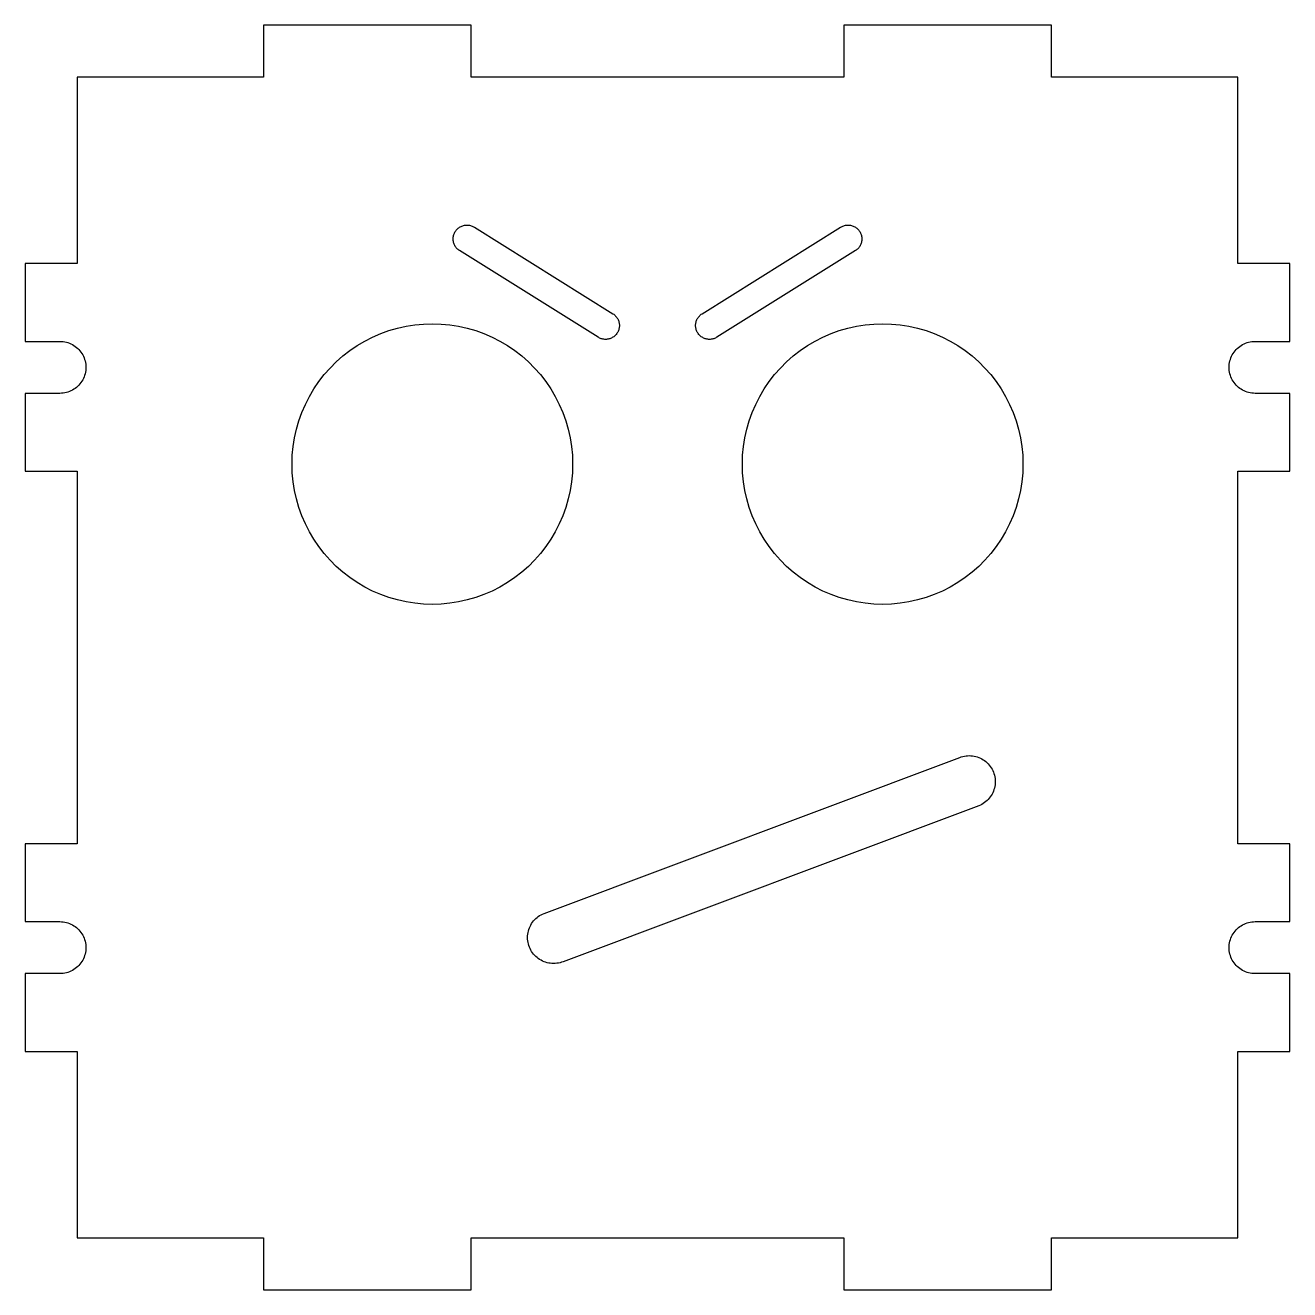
# Model space of a CAD drawing. Header units: metres. Extents: x 0 to 229, y 0 to 151.
# Drawn here: x 0 to 73, y 0 to 73 of the extents above; entities that cross this region are included whole.
import ezdxf

# ---------------------------------------------------------------- set-up
doc = ezdxf.new("R2010")
doc.units = ezdxf.units.M

msp = doc.modelspace()

# ---------------------------------------------------------------- linework, layer by layer
for p, q in [((25.75, 73), (13.75, 73)), ((13.75, 73), (13.75, 70)), ((25.75, 70), (25.75, 73)), ((59.25, 73), (47.25, 73)), ((47.25, 73), (47.25, 70)), ((59.25, 70), (59.25, 73)), ((13.75, 70), (3, 70)), ((3, 70), (3, 59.25)), ((47.25, 70), (25.75, 70)), ((70, 70), (59.25, 70)), ((70, 59.25), (70, 70)), ((25.0298, 61.3139), (25.0713, 61.3421)), ((25.0713, 61.3421), (25.1146, 61.3677)), ((25.1146, 61.3677), (25.1594, 61.3905)), ((25.1594, 61.3905), (25.2055, 61.4105)), ((25.2055, 61.4105), (25.2528, 61.4275)), ((25.2528, 61.4275), (25.301, 61.4415)), ((25.301, 61.4415), (25.3501, 61.4525)), ((25.3501, 61.4525), (25.3997, 61.4604)), ((25.3997, 61.4604), (25.4498, 61.4651)), ((25.4498, 61.4651), (25.5, 61.4667)), ((25.5, 61.4667), (25.5502, 61.4651)), ((25.5502, 61.4651), (25.6003, 61.4604)), ((25.6003, 61.4604), (25.6499, 61.4525)), ((25.6499, 61.4525), (25.6989, 61.4415)), ((25.6989, 61.4415), (25.7472, 61.4275)), ((25.7472, 61.4275), (25.7945, 61.4105)), ((25.7945, 61.4105), (25.8406, 61.3905)), ((25.8406, 61.3905), (25.8854, 61.3677)), ((25.8854, 61.3677), (25.9286, 61.3421)), ((25.9286, 61.3421), (33.9286, 56.3421)), ((39.0713, 56.3421), (47.0713, 61.3421)), ((47.0713, 61.3421), (47.1146, 61.3677)), ((47.1146, 61.3677), (47.1594, 61.3905)), ((47.1594, 61.3905), (47.2055, 61.4105)), ((47.2055, 61.4105), (47.2528, 61.4275)), ((47.2528, 61.4275), (47.301, 61.4415)), ((47.301, 61.4415), (47.3501, 61.4525)), ((47.3501, 61.4525), (47.3997, 61.4604)), ((47.3997, 61.4604), (47.4498, 61.4651)), ((47.4498, 61.4651), (47.5, 61.4667)), ((47.5, 61.4667), (47.5502, 61.4651)), ((47.5502, 61.4651), (47.6003, 61.4604)), ((47.6003, 61.4604), (47.6499, 61.4525)), ((47.6499, 61.4525), (47.6989, 61.4415)), ((47.6989, 61.4415), (47.7472, 61.4275)), ((47.7472, 61.4275), (47.7945, 61.4105)), ((47.7945, 61.4105), (47.8406, 61.3905)), ((47.8406, 61.3905), (47.8854, 61.3677)), ((47.8854, 61.3677), (47.9286, 61.3421)), ((47.9286, 61.3421), (47.9702, 61.3139)), ((24.7, 60.6667), (24.7016, 60.7169)), ((24.7016, 60.6164), (24.7, 60.6667)), ((24.7016, 60.7169), (24.7063, 60.7669)), ((24.7063, 60.5664), (24.7016, 60.6164)), ((24.7063, 60.7669), (24.7142, 60.8166)), ((24.7142, 60.8166), (24.7251, 60.8656)), ((24.7251, 60.8656), (24.7392, 60.9139)), ((24.7392, 60.9139), (24.7562, 60.9612)), ((24.7562, 60.9612), (24.7761, 61.0073)), ((24.7761, 61.0073), (24.799, 61.0521)), ((24.799, 61.0521), (24.8245, 61.0953)), ((24.8245, 61.0953), (24.8528, 61.1369)), ((24.8528, 61.1369), (24.8836, 61.1766)), ((24.8836, 61.1766), (24.9168, 61.2143)), ((24.9168, 61.2143), (24.9524, 61.2498)), ((24.9524, 61.2498), (24.9901, 61.2831)), ((24.9901, 61.2831), (25.0298, 61.3139)), ((47.9702, 61.3139), (48.0099, 61.2831)), ((48.0099, 61.2831), (48.0476, 61.2498)), ((48.0476, 61.2498), (48.0832, 61.2143)), ((48.0832, 61.2143), (48.1164, 61.1766)), ((48.1164, 61.1766), (48.1472, 61.1369)), ((48.1472, 61.1369), (48.1755, 61.0953)), ((48.1755, 61.0953), (48.201, 61.0521)), ((48.201, 61.0521), (48.2238, 61.0073)), ((48.2238, 61.0073), (48.2438, 60.9612)), ((48.2438, 60.9612), (48.2608, 60.9139)), ((48.2608, 60.9139), (48.2749, 60.8656)), ((48.2749, 60.8656), (48.2858, 60.8166)), ((48.2858, 60.8166), (48.2937, 60.7669)), ((48.2937, 60.7669), (48.2984, 60.7169)), ((48.2984, 60.6164), (48.2937, 60.5664)), ((48.2984, 60.7169), (48.3, 60.6667)), ((48.3, 60.6667), (48.2984, 60.6164)), ((24.7142, 60.5168), (24.7063, 60.5664)), ((24.7251, 60.4677), (24.7142, 60.5168)), ((24.7392, 60.4194), (24.7251, 60.4677)), ((24.7562, 60.3722), (24.7392, 60.4194)), ((24.7761, 60.326), (24.7562, 60.3722)), ((24.799, 60.2812), (24.7761, 60.326)), ((24.8245, 60.238), (24.799, 60.2812)), ((24.8528, 60.1964), (24.8245, 60.238)), ((24.8836, 60.1567), (24.8528, 60.1964)), ((24.9168, 60.119), (24.8836, 60.1567)), ((24.9524, 60.0835), (24.9168, 60.119)), ((24.9901, 60.0502), (24.9524, 60.0835)), ((25.0298, 60.0194), (24.9901, 60.0502)), ((25.0713, 59.9912), (25.0298, 60.0194)), ((33.0713, 54.9912), (25.0713, 59.9912)), ((47.9286, 59.9912), (39.9286, 54.9912)), ((47.9702, 60.0194), (47.9286, 59.9912)), ((48.0099, 60.0502), (47.9702, 60.0194)), ((48.0476, 60.0835), (48.0099, 60.0502)), ((48.0832, 60.119), (48.0476, 60.0835)), ((48.1164, 60.1567), (48.0832, 60.119)), ((48.1472, 60.1964), (48.1164, 60.1567)), ((48.1755, 60.238), (48.1472, 60.1964)), ((48.201, 60.2812), (48.1755, 60.238)), ((48.2238, 60.326), (48.201, 60.2812)), ((48.2438, 60.3722), (48.2238, 60.326)), ((48.2608, 60.4194), (48.2438, 60.3722)), ((48.2749, 60.4677), (48.2608, 60.4194)), ((48.2858, 60.5168), (48.2749, 60.4677)), ((48.2937, 60.5664), (48.2858, 60.5168)), ((3, 59.25), (0, 59.25)), ((0, 59.25), (0, 54.75)), ((73, 59.25), (70, 59.25)), ((73, 54.75), (73, 59.25)), ((33.9286, 56.3421), (33.9702, 56.3139)), ((33.9702, 56.3139), (34.0099, 56.2831)), ((34.0099, 56.2831), (34.0476, 56.2498)), ((34.0476, 56.2498), (34.0832, 56.2143)), ((34.0832, 56.2143), (34.1164, 56.1766)), ((38.8836, 56.1766), (38.9168, 56.2143)), ((38.9168, 56.2143), (38.9524, 56.2498)), ((38.9524, 56.2498), (38.9901, 56.2831)), ((38.9901, 56.2831), (39.0298, 56.3139)), ((39.0298, 56.3139), (39.0713, 56.3421)), ((20.997, 55.3702), (21.4856, 55.5122)), ((21.4856, 55.5122), (21.9822, 55.6232)), ((21.9822, 55.6232), (22.4848, 55.7028)), ((22.4848, 55.7028), (22.9914, 55.7507)), ((22.9914, 55.7507), (23.5, 55.7666)), ((23.5, 55.7666), (24.0086, 55.7507)), ((24.0086, 55.7507), (24.5152, 55.7028)), ((24.5152, 55.7028), (25.0178, 55.6232)), ((25.0178, 55.6232), (25.5144, 55.5122)), ((25.5144, 55.5122), (26.0031, 55.3702)), ((34.1164, 56.1766), (34.1472, 56.1369)), ((34.1472, 56.1369), (34.1755, 56.0953)), ((34.1755, 56.0953), (34.201, 56.0521)), ((34.201, 56.0521), (34.2238, 56.0073)), ((34.2238, 56.0073), (34.2438, 55.9612)), ((34.2438, 55.9612), (34.2608, 55.9139)), ((34.2608, 55.9139), (34.2749, 55.8656)), ((34.2749, 55.8656), (34.2858, 55.8166)), ((34.2858, 55.5168), (34.2749, 55.4677)), ((34.2858, 55.8166), (34.2937, 55.7669)), ((34.2937, 55.5664), (34.2858, 55.5168)), ((34.2937, 55.7669), (34.2984, 55.7169)), ((34.2984, 55.6164), (34.2937, 55.5664)), ((34.2984, 55.7169), (34.3, 55.6667)), ((34.3, 55.6667), (34.2984, 55.6164)), ((38.7, 55.6667), (38.7016, 55.7169)), ((38.7016, 55.6164), (38.7, 55.6667)), ((38.7016, 55.7169), (38.7063, 55.7669)), ((38.7063, 55.5664), (38.7016, 55.6164)), ((38.7063, 55.7669), (38.7142, 55.8166)), ((38.7142, 55.5168), (38.7063, 55.5664)), ((38.7142, 55.8166), (38.7251, 55.8656)), ((38.7251, 55.4677), (38.7142, 55.5168)), ((38.7251, 55.8656), (38.7392, 55.9139)), ((38.7392, 55.9139), (38.7562, 55.9612)), ((38.7562, 55.9612), (38.7761, 56.0073)), ((38.7761, 56.0073), (38.799, 56.0521)), ((38.799, 56.0521), (38.8245, 56.0953)), ((38.8245, 56.0953), (38.8528, 56.1369)), ((38.8528, 56.1369), (38.8836, 56.1766)), ((46.9969, 55.3702), (47.4856, 55.5122)), ((47.4856, 55.5122), (47.9822, 55.6232)), ((47.9822, 55.6232), (48.4848, 55.7028)), ((48.4848, 55.7028), (48.9914, 55.7507)), ((48.9914, 55.7507), (49.5, 55.7666)), ((49.5, 55.7666), (50.0086, 55.7507)), ((50.0086, 55.7507), (50.5152, 55.7028)), ((50.5152, 55.7028), (51.0178, 55.6232)), ((51.0178, 55.6232), (51.5144, 55.5122)), ((51.5144, 55.5122), (52.003, 55.3702)), ((0, 54.75), (2, 54.75)), ((2, 54.75), (2.0942, 54.747)), ((19.1598, 54.5057), (19.5978, 54.7647)), ((19.5978, 54.7647), (20.0512, 54.9957)), ((20.0512, 54.9957), (20.5182, 55.1978)), ((20.5182, 55.1978), (20.997, 55.3702)), ((26.0031, 55.3702), (26.4818, 55.1978)), ((26.4818, 55.1978), (26.9488, 54.9957)), ((26.9488, 54.9957), (27.4022, 54.7647)), ((27.4022, 54.7647), (27.8402, 54.5057)), ((33.1146, 54.9656), (33.0713, 54.9912)), ((33.1594, 54.9428), (33.1146, 54.9656)), ((33.2055, 54.9228), (33.1594, 54.9428)), ((33.2528, 54.9058), (33.2055, 54.9228)), ((33.301, 54.8918), (33.2528, 54.9058)), ((33.3501, 54.8808), (33.301, 54.8918)), ((33.3997, 54.873), (33.3501, 54.8808)), ((33.4498, 54.8682), (33.3997, 54.873)), ((33.5, 54.8667), (33.4498, 54.8682)), ((33.5502, 54.8682), (33.5, 54.8667)), ((33.6003, 54.873), (33.5502, 54.8682)), ((33.6499, 54.8808), (33.6003, 54.873)), ((33.6989, 54.8918), (33.6499, 54.8808)), ((33.7472, 54.9058), (33.6989, 54.8918)), ((33.7945, 54.9228), (33.7472, 54.9058)), ((33.8406, 54.9428), (33.7945, 54.9228)), ((33.8854, 54.9656), (33.8406, 54.9428)), ((33.9286, 54.9912), (33.8854, 54.9656)), ((33.9702, 55.0194), (33.9286, 54.9912)), ((34.0099, 55.0502), (33.9702, 55.0194)), ((34.0476, 55.0835), (34.0099, 55.0502)), ((34.0832, 55.119), (34.0476, 55.0835)), ((34.1164, 55.1567), (34.0832, 55.119)), ((34.1472, 55.1964), (34.1164, 55.1567)), ((34.1755, 55.238), (34.1472, 55.1964)), ((34.201, 55.2812), (34.1755, 55.238)), ((34.2238, 55.326), (34.201, 55.2812)), ((34.2438, 55.3722), (34.2238, 55.326)), ((34.2608, 55.4194), (34.2438, 55.3722)), ((34.2749, 55.4677), (34.2608, 55.4194)), ((38.7392, 55.4194), (38.7251, 55.4677)), ((38.7562, 55.3722), (38.7392, 55.4194)), ((38.7761, 55.326), (38.7562, 55.3722)), ((38.799, 55.2812), (38.7761, 55.326)), ((38.8245, 55.238), (38.799, 55.2812)), ((38.8528, 55.1964), (38.8245, 55.238)), ((38.8836, 55.1567), (38.8528, 55.1964)), ((38.9168, 55.119), (38.8836, 55.1567)), ((38.9524, 55.0835), (38.9168, 55.119)), ((38.9901, 55.0502), (38.9524, 55.0835)), ((39.0298, 55.0194), (38.9901, 55.0502)), ((39.0713, 54.9912), (39.0298, 55.0194)), ((39.1146, 54.9656), (39.0713, 54.9912)), ((39.1594, 54.9428), (39.1146, 54.9656)), ((39.2055, 54.9228), (39.1594, 54.9428)), ((39.2528, 54.9058), (39.2055, 54.9228)), ((39.301, 54.8918), (39.2528, 54.9058)), ((39.3501, 54.8808), (39.301, 54.8918)), ((39.3997, 54.873), (39.3501, 54.8808)), ((39.4498, 54.8682), (39.3997, 54.873)), ((39.5, 54.8667), (39.4498, 54.8682)), ((39.5502, 54.8682), (39.5, 54.8667)), ((39.6003, 54.873), (39.5502, 54.8682)), ((39.6499, 54.8808), (39.6003, 54.873)), ((39.6989, 54.8918), (39.6499, 54.8808)), ((39.7472, 54.9058), (39.6989, 54.8918)), ((39.7945, 54.9228), (39.7472, 54.9058)), ((39.8406, 54.9428), (39.7945, 54.9228)), ((39.8854, 54.9656), (39.8406, 54.9428)), ((39.9286, 54.9912), (39.8854, 54.9656)), ((45.1598, 54.5057), (45.5978, 54.7647)), ((45.5978, 54.7647), (46.0512, 54.9957)), ((46.0512, 54.9957), (46.5182, 55.1978)), ((46.5182, 55.1978), (46.9969, 55.3702)), ((52.003, 55.3702), (52.4818, 55.1978)), ((52.4818, 55.1978), (52.9488, 54.9957)), ((52.9488, 54.9957), (53.4022, 54.7647)), ((53.4022, 54.7647), (53.8402, 54.5057)), ((70.9058, 54.747), (71, 54.75)), ((71, 54.75), (73, 54.75)), ((2.0942, 54.747), (2.188, 54.7382)), ((2.188, 54.7382), (2.2811, 54.7234)), ((2.2811, 54.7234), (2.3731, 54.7029)), ((2.3731, 54.7029), (2.4635, 54.6766)), ((2.4635, 54.6766), (2.5522, 54.6447)), ((2.5522, 54.6447), (2.6387, 54.6072)), ((2.6387, 54.6072), (2.7226, 54.5645)), ((2.7226, 54.5645), (2.8037, 54.5165)), ((2.8037, 54.5165), (2.8817, 54.4635)), ((2.8817, 54.4635), (2.9562, 54.4058)), ((2.9562, 54.4058), (3.0268, 54.3434)), ((3.0268, 54.3434), (3.0934, 54.2768)), ((3.0934, 54.2768), (3.1558, 54.2061)), ((3.1558, 54.2061), (3.2135, 54.1317)), ((3.2135, 54.1317), (3.2665, 54.0537)), ((3.2665, 54.0537), (3.3144, 53.9726)), ((18.3369, 53.9078), (18.739, 54.2197)), ((18.739, 54.2197), (19.1598, 54.5057)), ((27.8402, 54.5057), (28.2611, 54.2197)), ((28.2611, 54.2197), (28.6631, 53.9078)), ((44.3369, 53.9078), (44.7389, 54.2197)), ((44.7389, 54.2197), (45.1598, 54.5057)), ((53.8402, 54.5057), (54.261, 54.2197)), ((54.261, 54.2197), (54.6631, 53.9078)), ((69.6855, 53.9726), (69.7335, 54.0537)), ((69.7335, 54.0537), (69.7865, 54.1317)), ((69.7865, 54.1317), (69.8442, 54.2061)), ((69.8442, 54.2061), (69.9065, 54.2768)), ((69.9065, 54.2768), (69.9732, 54.3434)), ((69.9732, 54.3434), (70.0439, 54.4058)), ((70.0439, 54.4058), (70.1183, 54.4635)), ((70.1183, 54.4635), (70.1963, 54.5165)), ((70.1963, 54.5165), (70.2774, 54.5645)), ((70.2774, 54.5645), (70.3613, 54.6072)), ((70.3613, 54.6072), (70.4478, 54.6447)), ((70.4478, 54.6447), (70.5365, 54.6766)), ((70.5365, 54.6766), (70.627, 54.7029)), ((70.627, 54.7029), (70.7189, 54.7234)), ((70.7189, 54.7234), (70.812, 54.7382)), ((70.812, 54.7382), (70.9058, 54.747)), ((3.3144, 53.9726), (3.3572, 53.8887)), ((3.3572, 53.8887), (3.3946, 53.8022)), ((3.3946, 53.8022), (3.4266, 53.7135)), ((3.4266, 53.7135), (3.4529, 53.623)), ((3.4529, 53.623), (3.4734, 53.5311)), ((3.4734, 53.5311), (3.4882, 53.438)), ((3.4882, 53.438), (3.497, 53.3442)), ((3.497, 53.3442), (3.5, 53.25)), ((17.5954, 53.2115), (17.9552, 53.5713)), ((17.9552, 53.5713), (18.3369, 53.9078)), ((28.6631, 53.9078), (29.0448, 53.5713)), ((29.0448, 53.5713), (29.4046, 53.2115)), ((43.5954, 53.2115), (43.9552, 53.5713)), ((43.9552, 53.5713), (44.3369, 53.9078)), ((54.6631, 53.9078), (55.0448, 53.5713)), ((55.0448, 53.5713), (55.4046, 53.2115)), ((69.5, 53.25), (69.5029, 53.3442)), ((69.5029, 53.3442), (69.5118, 53.438)), ((69.5118, 53.438), (69.5266, 53.5311)), ((69.5266, 53.5311), (69.5471, 53.623)), ((69.5471, 53.623), (69.5734, 53.7135)), ((69.5734, 53.7135), (69.6053, 53.8022)), ((69.6053, 53.8022), (69.6427, 53.8887)), ((69.6427, 53.8887), (69.6855, 53.9726)), ((3.3572, 52.6113), (3.3144, 52.5274)), ((3.3946, 52.6978), (3.3572, 52.6113)), ((3.4266, 52.7865), (3.3946, 52.6978)), ((3.4529, 52.877), (3.4266, 52.7865)), ((3.4734, 52.9689), (3.4529, 52.877)), ((3.4882, 53.062), (3.4734, 52.9689)), ((3.497, 53.1558), (3.4882, 53.062)), ((3.5, 53.25), (3.497, 53.1558)), ((16.947, 52.4277), (17.2589, 52.8298)), ((17.2589, 52.8298), (17.5954, 53.2115)), ((29.4046, 53.2115), (29.7412, 52.8298)), ((29.7412, 52.8298), (30.053, 52.4277)), ((42.947, 52.4277), (43.2588, 52.8298)), ((43.2588, 52.8298), (43.5954, 53.2115)), ((55.4046, 53.2115), (55.7411, 52.8298)), ((55.7411, 52.8298), (56.053, 52.4277)), ((69.5029, 53.1558), (69.5, 53.25)), ((69.5118, 53.062), (69.5029, 53.1558)), ((69.5266, 52.9689), (69.5118, 53.062)), ((69.5471, 52.877), (69.5266, 52.9689)), ((69.5734, 52.7865), (69.5471, 52.877)), ((69.6053, 52.6978), (69.5734, 52.7865)), ((69.6427, 52.6113), (69.6053, 52.6978)), ((69.6855, 52.5274), (69.6427, 52.6113)), ((2.5522, 51.8553), (2.4635, 51.8234)), ((2.6387, 51.8927), (2.5522, 51.8553)), ((2.7226, 51.9355), (2.6387, 51.8927)), ((2.8037, 51.9835), (2.7226, 51.9355)), ((2.8817, 52.0365), (2.8037, 51.9835)), ((2.9562, 52.0942), (2.8817, 52.0365)), ((3.0268, 52.1565), (2.9562, 52.0942)), ((3.0934, 52.2232), (3.0268, 52.1565)), ((3.1558, 52.2939), (3.0934, 52.2232)), ((3.2135, 52.3683), (3.1558, 52.2939)), ((3.2665, 52.4463), (3.2135, 52.3683)), ((3.3144, 52.5274), (3.2665, 52.4463)), ((16.4019, 51.5688), (16.6609, 52.0069)), ((16.6609, 52.0069), (16.947, 52.4277)), ((30.053, 52.4277), (30.3391, 52.0069)), ((30.3391, 52.0069), (30.5981, 51.5688)), ((42.4019, 51.5688), (42.6609, 52.0069)), ((42.6609, 52.0069), (42.947, 52.4277)), ((56.053, 52.4277), (56.3391, 52.0069)), ((56.3391, 52.0069), (56.5981, 51.5688)), ((69.7335, 52.4463), (69.6855, 52.5274)), ((69.7865, 52.3683), (69.7335, 52.4463)), ((69.8442, 52.2939), (69.7865, 52.3683)), ((69.9065, 52.2232), (69.8442, 52.2939)), ((69.9732, 52.1565), (69.9065, 52.2232)), ((70.0439, 52.0942), (69.9732, 52.1565)), ((70.1183, 52.0365), (70.0439, 52.0942)), ((70.1963, 51.9835), (70.1183, 52.0365)), ((70.2774, 51.9355), (70.1963, 51.9835)), ((70.3613, 51.8927), (70.2774, 51.9355)), ((70.4478, 51.8553), (70.3613, 51.8927)), ((70.5365, 51.8234), (70.4478, 51.8553)), ((2, 51.75), (0, 51.75)), ((0, 51.75), (0, 47.25)), ((2.0942, 51.7529), (2, 51.75)), ((2.188, 51.7618), (2.0942, 51.7529)), ((2.2811, 51.7766), (2.188, 51.7618)), ((2.3731, 51.7971), (2.2811, 51.7766)), ((2.4635, 51.8234), (2.3731, 51.7971)), ((15.9688, 50.6485), (16.1709, 51.1155)), ((16.1709, 51.1155), (16.4019, 51.5688)), ((30.5981, 51.5688), (30.8291, 51.1155)), ((30.8291, 51.1155), (31.0312, 50.6485)), ((41.9688, 50.6485), (42.1709, 51.1155)), ((42.1709, 51.1155), (42.4019, 51.5688)), ((56.5981, 51.5688), (56.8291, 51.1155)), ((56.8291, 51.1155), (57.0312, 50.6485)), ((70.627, 51.7971), (70.5365, 51.8234)), ((70.7189, 51.7766), (70.627, 51.7971)), ((70.812, 51.7618), (70.7189, 51.7766)), ((70.9058, 51.7529), (70.812, 51.7618)), ((71, 51.75), (70.9058, 51.7529)), ((73, 51.75), (71, 51.75)), ((73, 47.25), (73, 51.75)), ((15.7964, 50.1697), (15.9688, 50.6485)), ((31.0312, 50.6485), (31.2036, 50.1697)), ((41.7964, 50.1697), (41.9688, 50.6485)), ((57.0312, 50.6485), (57.2036, 50.1697)), ((15.5435, 49.1844), (15.6545, 49.681)), ((15.6545, 49.681), (15.7964, 50.1697)), ((31.2036, 50.1697), (31.3455, 49.681)), ((31.3455, 49.681), (31.4565, 49.1844)), ((41.5435, 49.1844), (41.6545, 49.681)), ((41.6545, 49.681), (41.7964, 50.1697)), ((57.2036, 50.1697), (57.3455, 49.681)), ((57.3455, 49.681), (57.4565, 49.1844)), ((15.4639, 48.6819), (15.5435, 49.1844)), ((31.4565, 49.1844), (31.5361, 48.6819)), ((41.4639, 48.6819), (41.5435, 49.1844)), ((57.4565, 49.1844), (57.5361, 48.6819)), ((15.416, 48.1752), (15.4639, 48.6819)), ((31.5361, 48.6819), (31.584, 48.1752)), ((41.416, 48.1752), (41.4639, 48.6819)), ((57.5361, 48.6819), (57.584, 48.1752)), ((15.4, 47.6667), (15.416, 48.1752)), ((15.416, 47.1581), (15.4, 47.6667)), ((31.584, 48.1752), (31.6, 47.6667)), ((31.6, 47.6667), (31.584, 47.1581)), ((41.4, 47.6667), (41.416, 48.1752)), ((41.416, 47.1581), (41.4, 47.6667)), ((57.584, 48.1752), (57.6, 47.6667)), ((57.6, 47.6667), (57.584, 47.1581)), ((0, 47.25), (3, 47.25)), ((3, 47.25), (3, 25.75)), ((15.4639, 46.6515), (15.416, 47.1581)), ((31.584, 47.1581), (31.5361, 46.6515)), ((41.4639, 46.6515), (41.416, 47.1581)), ((57.584, 47.1581), (57.5361, 46.6515)), ((70, 25.75), (70, 47.25)), ((70, 47.25), (73, 47.25)), ((15.5435, 46.1489), (15.4639, 46.6515)), ((15.6545, 45.6523), (15.5435, 46.1489)), ((31.4565, 46.1489), (31.3455, 45.6523)), ((31.5361, 46.6515), (31.4565, 46.1489)), ((41.5435, 46.1489), (41.4639, 46.6515)), ((41.6545, 45.6523), (41.5435, 46.1489)), ((57.4565, 46.1489), (57.3455, 45.6523)), ((57.5361, 46.6515), (57.4565, 46.1489)), ((15.7964, 45.1636), (15.6545, 45.6523)), ((31.3455, 45.6523), (31.2036, 45.1636)), ((41.7964, 45.1636), (41.6545, 45.6523)), ((57.3455, 45.6523), (57.2036, 45.1636)), ((15.9688, 44.6849), (15.7964, 45.1636)), ((16.1709, 44.2178), (15.9688, 44.6849)), ((31.0312, 44.6849), (30.8291, 44.2178)), ((31.2036, 45.1636), (31.0312, 44.6849)), ((41.9688, 44.6849), (41.7964, 45.1636)), ((42.1709, 44.2178), (41.9688, 44.6849)), ((57.0312, 44.6849), (56.8291, 44.2178)), ((57.2036, 45.1636), (57.0312, 44.6849)), ((16.4019, 43.7645), (16.1709, 44.2178)), ((30.8291, 44.2178), (30.5981, 43.7645)), ((42.4019, 43.7645), (42.1709, 44.2178)), ((56.8291, 44.2178), (56.5981, 43.7645)), ((16.6609, 43.3265), (16.4019, 43.7645)), ((16.947, 42.9056), (16.6609, 43.3265)), ((30.3391, 43.3265), (30.053, 42.9056)), ((30.5981, 43.7645), (30.3391, 43.3265)), ((42.6609, 43.3265), (42.4019, 43.7645)), ((42.947, 42.9056), (42.6609, 43.3265)), ((56.3391, 43.3265), (56.053, 42.9056)), ((56.5981, 43.7645), (56.3391, 43.3265)), ((17.2589, 42.5035), (16.947, 42.9056)), ((17.5954, 42.1218), (17.2589, 42.5035)), ((29.7412, 42.5035), (29.4046, 42.1218)), ((30.053, 42.9056), (29.7412, 42.5035)), ((43.2588, 42.5035), (42.947, 42.9056)), ((43.5954, 42.1218), (43.2588, 42.5035)), ((55.7411, 42.5035), (55.4046, 42.1218)), ((56.053, 42.9056), (55.7411, 42.5035)), ((17.9552, 41.762), (17.5954, 42.1218)), ((18.3369, 41.4255), (17.9552, 41.762)), ((29.0448, 41.762), (28.6631, 41.4255)), ((29.4046, 42.1218), (29.0448, 41.762)), ((43.9552, 41.762), (43.5954, 42.1218)), ((44.3369, 41.4255), (43.9552, 41.762)), ((55.0448, 41.762), (54.6631, 41.4255)), ((55.4046, 42.1218), (55.0448, 41.762)), ((18.739, 41.1136), (18.3369, 41.4255)), ((19.1598, 40.8276), (18.739, 41.1136)), ((28.2611, 41.1136), (27.8402, 40.8276)), ((28.6631, 41.4255), (28.2611, 41.1136)), ((44.7389, 41.1136), (44.3369, 41.4255)), ((45.1598, 40.8276), (44.7389, 41.1136)), ((54.261, 41.1136), (53.8402, 40.8276)), ((54.6631, 41.4255), (54.261, 41.1136)), ((19.5978, 40.5686), (19.1598, 40.8276)), ((20.0512, 40.3376), (19.5978, 40.5686)), ((20.5182, 40.1355), (20.0512, 40.3376)), ((26.9488, 40.3376), (26.4818, 40.1355)), ((27.4022, 40.5686), (26.9488, 40.3376)), ((27.8402, 40.8276), (27.4022, 40.5686)), ((45.5978, 40.5686), (45.1598, 40.8276)), ((46.0512, 40.3376), (45.5978, 40.5686)), ((46.5182, 40.1355), (46.0512, 40.3376)), ((52.9488, 40.3376), (52.4818, 40.1355)), ((53.4022, 40.5686), (52.9488, 40.3376)), ((53.8402, 40.8276), (53.4022, 40.5686)), ((20.997, 39.9631), (20.5182, 40.1355)), ((21.4856, 39.8211), (20.997, 39.9631)), ((21.9822, 39.7101), (21.4856, 39.8211)), ((22.4848, 39.6305), (21.9822, 39.7101)), ((22.9914, 39.5826), (22.4848, 39.6305)), ((23.5, 39.5667), (22.9914, 39.5826)), ((24.0086, 39.5826), (23.5, 39.5667)), ((24.5152, 39.6305), (24.0086, 39.5826)), ((25.0178, 39.7101), (24.5152, 39.6305)), ((25.5144, 39.8211), (25.0178, 39.7101)), ((26.0031, 39.9631), (25.5144, 39.8211)), ((26.4818, 40.1355), (26.0031, 39.9631)), ((46.9969, 39.9631), (46.5182, 40.1355)), ((47.4856, 39.8211), (46.9969, 39.9631)), ((47.9822, 39.7101), (47.4856, 39.8211)), ((48.4848, 39.6305), (47.9822, 39.7101)), ((48.9914, 39.5826), (48.4848, 39.6305)), ((49.5, 39.5667), (48.9914, 39.5826)), ((50.0086, 39.5826), (49.5, 39.5667)), ((50.5152, 39.6305), (50.0086, 39.5826)), ((51.0178, 39.7101), (50.5152, 39.6305)), ((51.5144, 39.8211), (51.0178, 39.7101)), ((52.003, 39.9631), (51.5144, 39.8211)), ((52.4818, 40.1355), (52.003, 39.9631)), ((29.9478, 21.728), (53.9478, 30.728)), ((53.9478, 30.728), (54.0365, 30.7599)), ((54.0365, 30.7599), (54.127, 30.7862)), ((54.127, 30.7862), (54.2189, 30.8068)), ((54.2189, 30.8068), (54.312, 30.8215)), ((54.312, 30.8215), (54.4058, 30.8304)), ((54.4058, 30.8304), (54.5, 30.8333)), ((54.5, 30.8333), (54.5942, 30.8304)), ((54.5942, 30.8304), (54.688, 30.8215)), ((54.688, 30.8215), (54.7811, 30.8068)), ((54.7811, 30.8068), (54.873, 30.7862)), ((54.873, 30.7862), (54.9635, 30.7599)), ((54.9635, 30.7599), (55.0522, 30.728)), ((55.0522, 30.728), (55.1387, 30.6906)), ((55.1387, 30.6906), (55.2226, 30.6478)), ((55.2226, 30.6478), (55.3037, 30.5998)), ((55.3037, 30.5998), (55.3817, 30.5468)), ((55.3817, 30.5468), (55.4561, 30.4891)), ((55.4561, 30.4891), (55.5268, 30.4268)), ((55.5268, 30.4268), (55.5934, 30.3602)), ((55.5934, 30.3602), (55.6558, 30.2895)), ((55.6558, 30.2895), (55.7135, 30.215)), ((55.7135, 30.215), (55.7665, 30.1371)), ((55.7665, 30.1371), (55.8145, 30.056)), ((55.8145, 30.056), (55.8572, 29.972)), ((55.8572, 29.972), (55.8947, 29.8855)), ((55.8947, 29.8855), (55.9266, 29.7968)), ((55.9266, 29.7968), (55.9529, 29.7064)), ((55.9529, 29.7064), (55.9734, 29.6144)), ((55.9734, 29.6144), (55.9882, 29.5213)), ((55.9882, 29.5213), (55.997, 29.4275)), ((55.997, 29.2391), (55.9882, 29.1453)), ((55.997, 29.4275), (56, 29.3333)), ((56, 29.3333), (55.997, 29.2391)), ((55.7665, 28.5296), (55.7135, 28.4516)), ((55.8145, 28.6107), (55.7665, 28.5296)), ((55.8572, 28.6947), (55.8145, 28.6107)), ((55.8947, 28.7811), (55.8572, 28.6947)), ((55.9266, 28.8698), (55.8947, 28.7811)), ((55.9529, 28.9603), (55.9266, 28.8698)), ((55.9734, 29.0523), (55.9529, 28.9603)), ((55.9882, 29.1453), (55.9734, 29.0523)), ((55.0522, 27.9387), (31.0522, 18.9387)), ((55.1387, 27.9761), (55.0522, 27.9387)), ((55.2226, 28.0189), (55.1387, 27.9761)), ((55.3037, 28.0668), (55.2226, 28.0189)), ((55.3817, 28.1198), (55.3037, 28.0668)), ((55.4561, 28.1776), (55.3817, 28.1198)), ((55.5268, 28.2399), (55.4561, 28.1776)), ((55.5934, 28.3065), (55.5268, 28.2399)), ((55.6558, 28.3772), (55.5934, 28.3065)), ((55.7135, 28.4516), (55.6558, 28.3772)), ((3, 25.75), (0, 25.75)), ((0, 25.75), (0, 21.25)), ((73, 25.75), (70, 25.75)), ((73, 21.25), (73, 25.75)), ((0, 21.25), (2, 21.25)), ((2, 21.25), (2.0942, 21.247)), ((2.0942, 21.247), (2.188, 21.2382)), ((2.188, 21.2382), (2.2811, 21.2234)), ((2.2811, 21.2234), (2.3731, 21.2029)), ((2.3731, 21.2029), (2.4635, 21.1766)), ((2.4635, 21.1766), (2.5522, 21.1447)), ((29.2335, 21.1371), (29.2865, 21.215)), ((29.2865, 21.215), (29.3442, 21.2895)), ((29.3442, 21.2895), (29.4065, 21.3602)), ((29.4065, 21.3602), (29.4732, 21.4268)), ((29.4732, 21.4268), (29.5439, 21.4891)), ((29.5439, 21.4891), (29.6183, 21.5468)), ((29.6183, 21.5468), (29.6963, 21.5998)), ((29.6963, 21.5998), (29.7774, 21.6478)), ((29.7774, 21.6478), (29.8613, 21.6906)), ((29.8613, 21.6906), (29.9478, 21.728)), ((70.4478, 21.1447), (70.5365, 21.1766)), ((70.5365, 21.1766), (70.627, 21.2029)), ((70.627, 21.2029), (70.7189, 21.2234)), ((70.7189, 21.2234), (70.812, 21.2382)), ((70.812, 21.2382), (70.9058, 21.247)), ((70.9058, 21.247), (71, 21.25)), ((71, 21.25), (73, 21.25)), ((2.5522, 21.1447), (2.6387, 21.1072)), ((2.6387, 21.1072), (2.7226, 21.0645)), ((2.7226, 21.0645), (2.8037, 21.0165)), ((2.8037, 21.0165), (2.8817, 20.9635)), ((2.8817, 20.9635), (2.9562, 20.9058)), ((2.9562, 20.9058), (3.0268, 20.8434)), ((3.0268, 20.8434), (3.0934, 20.7768)), ((3.0934, 20.7768), (3.1558, 20.7061)), ((3.1558, 20.7061), (3.2135, 20.6317)), ((3.2135, 20.6317), (3.2665, 20.5537)), ((3.2665, 20.5537), (3.3144, 20.4726)), ((3.3144, 20.4726), (3.3572, 20.3887)), ((29.0029, 20.4275), (29.0118, 20.5213)), ((29.0118, 20.5213), (29.0266, 20.6144)), ((29.0266, 20.6144), (29.0471, 20.7064)), ((29.0471, 20.7064), (29.0734, 20.7968)), ((29.0734, 20.7968), (29.1053, 20.8855)), ((29.1053, 20.8855), (29.1427, 20.972)), ((29.1427, 20.972), (29.1855, 21.056)), ((29.1855, 21.056), (29.2335, 21.1371)), ((69.6427, 20.3887), (69.6855, 20.4726)), ((69.6855, 20.4726), (69.7335, 20.5537)), ((69.7335, 20.5537), (69.7865, 20.6317)), ((69.7865, 20.6317), (69.8442, 20.7061)), ((69.8442, 20.7061), (69.9065, 20.7768)), ((69.9065, 20.7768), (69.9732, 20.8434)), ((69.9732, 20.8434), (70.0439, 20.9058)), ((70.0439, 20.9058), (70.1183, 20.9635)), ((70.1183, 20.9635), (70.1963, 21.0165)), ((70.1963, 21.0165), (70.2774, 21.0645)), ((70.2774, 21.0645), (70.3613, 21.1072)), ((70.3613, 21.1072), (70.4478, 21.1447)), ((3.3572, 20.3887), (3.3946, 20.3022)), ((3.3946, 20.3022), (3.4266, 20.2135)), ((3.4266, 20.2135), (3.4529, 20.123)), ((3.4529, 20.123), (3.4734, 20.0311)), ((3.4734, 20.0311), (3.4882, 19.938)), ((3.4882, 19.938), (3.497, 19.8442)), ((3.497, 19.8442), (3.5, 19.75)), ((3.5, 19.75), (3.497, 19.6558)), ((29, 20.3333), (29.0029, 20.4275)), ((29.0029, 20.2391), (29, 20.3333)), ((29.0118, 20.1453), (29.0029, 20.2391)), ((29.0266, 20.0523), (29.0118, 20.1453)), ((29.0471, 19.9603), (29.0266, 20.0523)), ((29.0734, 19.8698), (29.0471, 19.9603)), ((29.1053, 19.7811), (29.0734, 19.8698)), ((29.1427, 19.6947), (29.1053, 19.7811)), ((69.5, 19.75), (69.5029, 19.8442)), ((69.5029, 19.6558), (69.5, 19.75)), ((69.5029, 19.8442), (69.5118, 19.938)), ((69.5118, 19.938), (69.5266, 20.0311)), ((69.5266, 20.0311), (69.5471, 20.123)), ((69.5471, 20.123), (69.5734, 20.2135)), ((69.5734, 20.2135), (69.6053, 20.3022)), ((69.6053, 20.3022), (69.6427, 20.3887)), ((3.3144, 19.0274), (3.2665, 18.9463)), ((3.3572, 19.1113), (3.3144, 19.0274)), ((3.3946, 19.1978), (3.3572, 19.1113)), ((3.4266, 19.2865), (3.3946, 19.1978)), ((3.4529, 19.377), (3.4266, 19.2865)), ((3.4734, 19.4689), (3.4529, 19.377)), ((3.4882, 19.562), (3.4734, 19.4689)), ((3.497, 19.6558), (3.4882, 19.562)), ((29.1855, 19.6107), (29.1427, 19.6947)), ((29.2335, 19.5296), (29.1855, 19.6107)), ((29.2865, 19.4516), (29.2335, 19.5296)), ((29.3442, 19.3772), (29.2865, 19.4516)), ((29.4065, 19.3065), (29.3442, 19.3772)), ((29.4732, 19.2399), (29.4065, 19.3065)), ((29.5439, 19.1776), (29.4732, 19.2399)), ((29.6183, 19.1198), (29.5439, 19.1776)), ((29.6963, 19.0668), (29.6183, 19.1198)), ((29.7774, 19.0189), (29.6963, 19.0668)), ((29.8613, 18.9761), (29.7774, 19.0189)), ((69.5118, 19.562), (69.5029, 19.6558)), ((69.5266, 19.4689), (69.5118, 19.562)), ((69.5471, 19.377), (69.5266, 19.4689)), ((69.5734, 19.2865), (69.5471, 19.377)), ((69.6053, 19.1978), (69.5734, 19.2865)), ((69.6427, 19.1113), (69.6053, 19.1978)), ((69.6855, 19.0274), (69.6427, 19.1113)), ((69.7335, 18.9463), (69.6855, 19.0274)), ((2, 18.25), (0, 18.25)), ((0, 18.25), (0, 13.75)), ((2.0942, 18.2529), (2, 18.25)), ((2.188, 18.2618), (2.0942, 18.2529)), ((2.2811, 18.2766), (2.188, 18.2618)), ((2.3731, 18.2971), (2.2811, 18.2766)), ((2.4635, 18.3234), (2.3731, 18.2971)), ((2.5522, 18.3553), (2.4635, 18.3234)), ((2.6387, 18.3927), (2.5522, 18.3553)), ((2.7226, 18.4355), (2.6387, 18.3927)), ((2.8037, 18.4835), (2.7226, 18.4355)), ((2.8817, 18.5365), (2.8037, 18.4835)), ((2.9562, 18.5942), (2.8817, 18.5365)), ((3.0268, 18.6565), (2.9562, 18.5942)), ((3.0934, 18.7232), (3.0268, 18.6565)), ((3.1558, 18.7939), (3.0934, 18.7232)), ((3.2135, 18.8683), (3.1558, 18.7939)), ((3.2665, 18.9463), (3.2135, 18.8683)), ((29.9478, 18.9387), (29.8613, 18.9761)), ((30.0365, 18.9067), (29.9478, 18.9387)), ((30.127, 18.8804), (30.0365, 18.9067)), ((30.2189, 18.8599), (30.127, 18.8804)), ((30.312, 18.8452), (30.2189, 18.8599)), ((30.4058, 18.8363), (30.312, 18.8452)), ((30.5, 18.8333), (30.4058, 18.8363)), ((30.5942, 18.8363), (30.5, 18.8333)), ((30.688, 18.8452), (30.5942, 18.8363)), ((30.7811, 18.8599), (30.688, 18.8452)), ((30.873, 18.8804), (30.7811, 18.8599)), ((30.9635, 18.9067), (30.873, 18.8804)), ((31.0522, 18.9387), (30.9635, 18.9067)), ((69.7865, 18.8683), (69.7335, 18.9463)), ((69.8442, 18.7939), (69.7865, 18.8683)), ((69.9065, 18.7232), (69.8442, 18.7939)), ((69.9732, 18.6565), (69.9065, 18.7232)), ((70.0439, 18.5942), (69.9732, 18.6565)), ((70.1183, 18.5365), (70.0439, 18.5942)), ((70.1963, 18.4835), (70.1183, 18.5365)), ((70.2774, 18.4355), (70.1963, 18.4835)), ((70.3613, 18.3927), (70.2774, 18.4355)), ((70.4478, 18.3553), (70.3613, 18.3927)), ((70.5365, 18.3234), (70.4478, 18.3553)), ((70.627, 18.2971), (70.5365, 18.3234)), ((70.7189, 18.2766), (70.627, 18.2971)), ((70.812, 18.2618), (70.7189, 18.2766)), ((70.9058, 18.2529), (70.812, 18.2618)), ((71, 18.25), (70.9058, 18.2529)), ((73, 18.25), (71, 18.25)), ((73, 13.75), (73, 18.25)), ((0, 13.75), (3, 13.75)), ((3, 13.75), (3, 3)), ((70, 3), (70, 13.75)), ((70, 13.75), (73, 13.75)), ((3, 3), (13.75, 3)), ((13.75, 3), (13.75, 0)), ((25.75, 3), (47.25, 3)), ((25.75, 0), (25.75, 3)), ((47.25, 3), (47.25, 0)), ((59.25, 0), (59.25, 3)), ((59.25, 3), (70, 3)), ((13.75, 0), (25.75, 0)), ((47.25, 0), (59.25, 0))]:
    msp.add_line(p, q)

doc.saveas('drawing.dxf')
